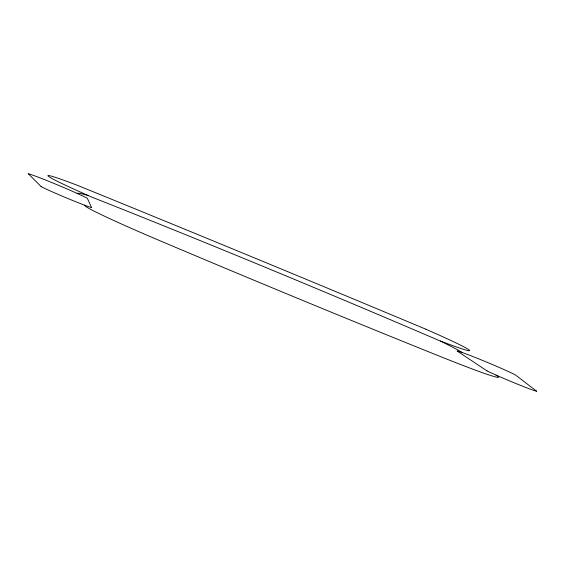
<?xml version="1.0" encoding="UTF-8"?>
<svg xmlns="http://www.w3.org/2000/svg" width="565" height="565" viewBox="0 0 565 565"><rect width="100%" height="100%" fill="white"/><g stroke="black" fill="none" stroke-linecap="round" stroke-linejoin="round"><path stroke-width="0.85" d="M495.978 375.054L497.101 375.796A93.96 3.609 22.7 0 1 444.422 358.161A662.124 25.418 22.7 0 1 156.06 239.087A93.96 3.609 22.7 0 1 84.771 205.533L84.531 205.152M440.382 341.041A187.891 7.211 22.7 0 1 462.283 352.553M77.165 193.421A187.891 7.211 22.7 0 1 88.013 195.511M487.009 370.901L457.12 351.013A33.596 1.292 22.7 0 1 482.228 360.293A33.596 1.292 22.7 0 1 515.252 374.807L536.75 391.298A29.564 1.137 22.7 0 1 514.68 383.021A29.564 1.137 22.7 0 1 487.009 370.901M41.181 186.662L28.25 173.702A33.596 1.292 22.7 0 1 57.34 184.84A33.596 1.292 22.7 0 1 87.363 198.329L91.587 207.616A29.564 1.137 22.7 0 1 67.037 198.174A29.564 1.137 22.7 0 1 41.181 186.662M425.841 329.197A1467.764 56.345 22.7 0 0 78.401 185.723A81.106 3.115 22.7 0 0 91.629 197.037A533.233 20.467 22.7 0 1 439.061 340.511A81.106 3.115 22.7 0 0 425.841 329.197"/></g></svg>
